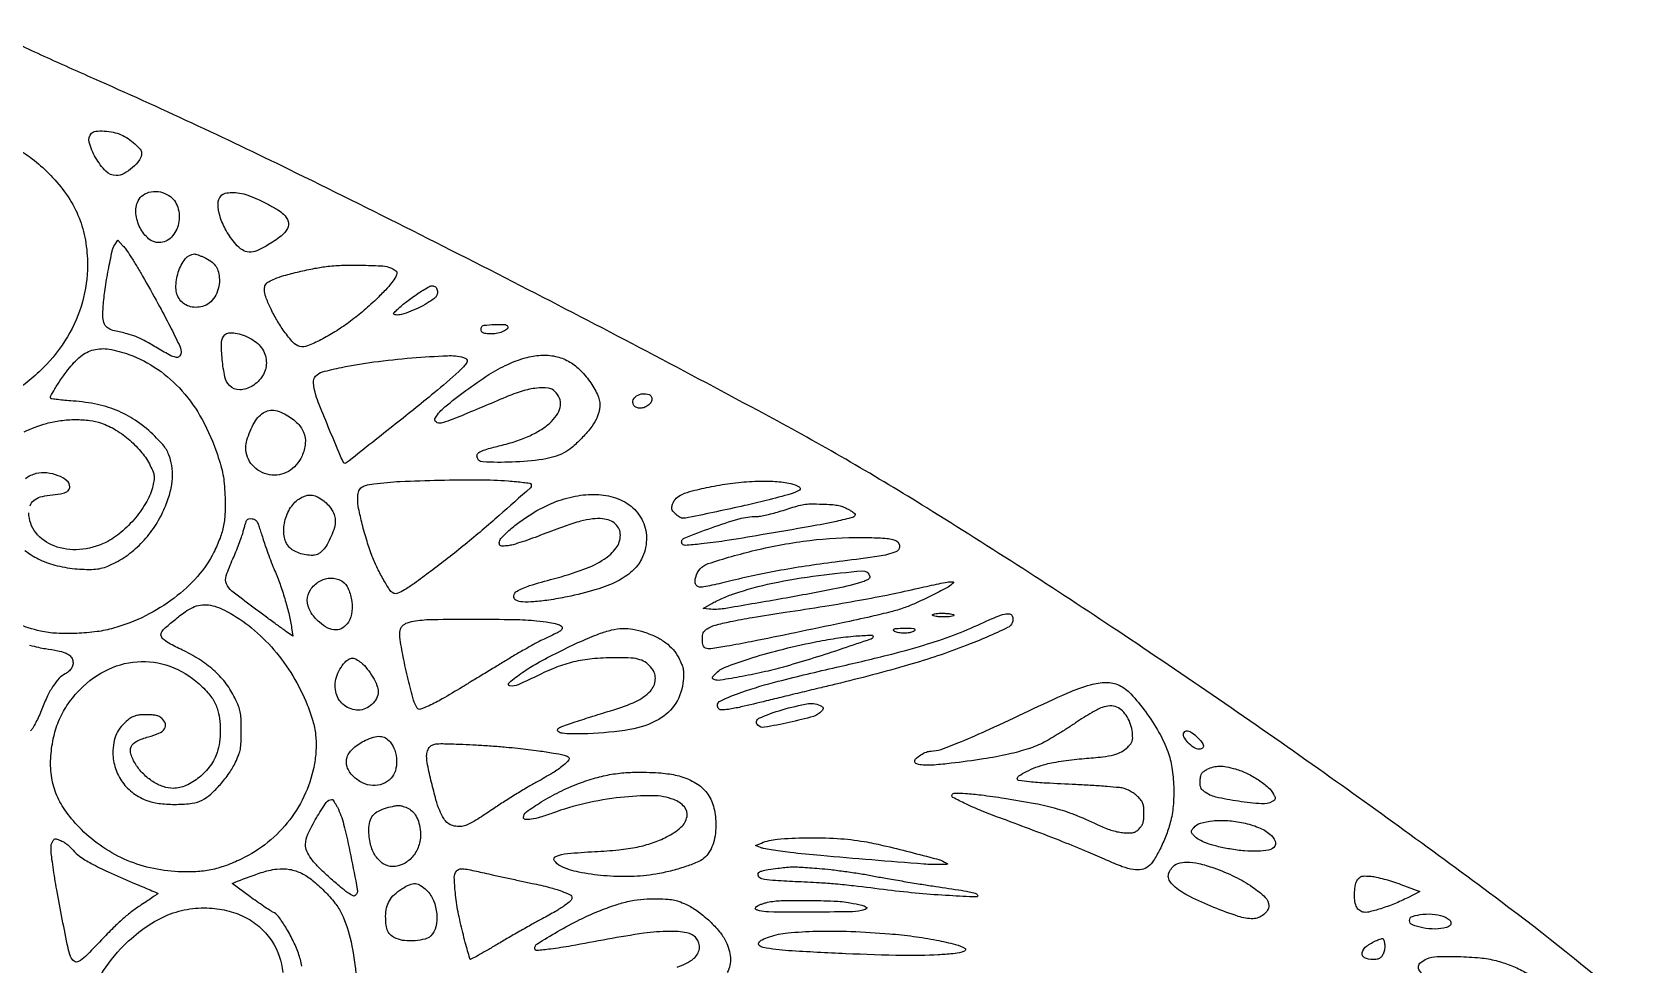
# Model space of a CAD drawing. Header units: inches. Extents: x 0 to 5940, y 0 to 4205.
# Drawn here: x 5512.9 to 5574.4, y 774.2 to 810.1 of the extents above; entities that cross this region are included whole.
import ezdxf

# ---------------------------------------------------------------- set-up
doc = ezdxf.new("R2010")
doc.units = ezdxf.units.IN
doc.header["$LTSCALE"] = 50
doc.header["$MEASUREMENT"] = 0

# ---------------------------------------------------------------- blocks, each defined once
blk = doc.blocks.new('JACZ-COO-GE-001-CAR-LOGO-R00')
at = {"color": 8}
for points in [[(6962.57, 3022.42, 0.01644), (6893.02, 3078.13, 0.00673), (6795.17, 3149.34, 0.006628), (6687.48, 3223.39, 0.008177), (6585.07, 3289.43, 0.015344), (6502.35, 3337.42, 0.004765), (6375.2, 3404.5, 0.004941), (6242.78, 3471.12, 0.0103), (6138.07, 3519.85, -0.003782), (6111.38, 3531.85, -0.003657), (6084.56, 3544.39, -0.002578)], [(6097.92, 3481.58, -0.037982), (6107.12, 3475.1, -0.031546), (6115.85, 3466.91, -0.04237), (6124.2, 3456.39, -0.051746), (6130.02, 3445.26, -0.051867), (6133.43, 3433.19, -0.042878), (6134.57, 3419.88, -0.068963), (6131.82, 3400.03, -0.065861), (6123.77, 3381.35, -0.062301), (6110.64, 3364.53, -0.051488), (6092.96, 3350.22, -0.110001)], [(6100.53, 3330.31, -0.04353), (6112.59, 3334.82, -0.035386), (6120.13, 3336.34, -0.030806), (6128.18, 3336.88, -0.031965), (6135.79, 3336.44, -0.05401), (6142.01, 3334.98, -0.053016), (6149.8, 3331.28, -0.041832), (6157.33, 3325.75, -0.042209), (6163.76, 3319.11, -0.057555), (6168.24, 3312.11, -0.014707), (6169.74, 3308.8, -0.066351), (6170.3, 3306.76, -0.070255), (6170.28, 3304.7, -0.017696), (6169.66, 3301.39, -0.074364), (6166.41, 3292.98, -0.044245), (6160.29, 3284.14, -0.043566), (6152.53, 3276.31, -0.061386), (6144.31, 3270.92, -0.094893), (6130.24, 3267.06, -0.11167), (6116.58, 3269.03, -0.133884), (6106.8, 3276.19, -0.168475), (6103.09, 3286.72, -0.087634)], [(6103.76, 3290.61, -0.12987), (6105.71, 3293.44, -0.106037), (6109.15, 3295.31, -0.045801), (6114.29, 3296.33, 0.01111), (6120, 3297.05, 0.061141), (6122.99, 3297.88, 0.136601), (6124.5, 3299.07, 0.160134), (6125.07, 3300.79, 0.225405), (6123.52, 3304.07, 0.078757), (6118.89, 3306.76, 0.068123), (6112.8, 3308.21, 0.080012), (6106.89, 3307.84, 0.12048), (6101.32, 3305.06, 0.070093)], [(6100.91, 3266.62, 0.048042), (6108.13, 3262.08, 0.053767), (6117.04, 3258.73, 0.036763), (6127.68, 3256.82, 0.037355), (6137.93, 3256.51, 0.086207), (6145.42, 3258.16, 0.050492), (6154.18, 3262.83, 0.044648), (6162.22, 3269.33, 0.043638), (6169.15, 3277.32, 0.043354), (6174.61, 3286.41, 0.031037), (6177.92, 3294.43, 0.04373), (6179.78, 3301.93, 0.049061), (6180.18, 3308.9, 0.06055), (6179.13, 3315.32, 0.029241), (6177.93, 3318.7, 0.047227), (6176.48, 3321.38, 0.037598), (6174.33, 3324.14, 0.012095), (6170.74, 3327.89, 0.043078), (6161.38, 3335.73, 0.05116), (6151.32, 3341.34, 0.04906), (6139.98, 3344.96, 0.03502), (6126.78, 3346.83, -0.004417), (6122.41, 3347.18, -0.006788), (6118.63, 3347.57, -0.002753), (6115.42, 3347.96, -0.16622), (6114.9, 3348.21, -0.330881), (6114.75, 3349.29, -0.010629), (6117.04, 3353.35, -0.016745), (6120.15, 3358.21, -0.010585), (6124.07, 3363.67, -0.058682), (6130.88, 3370.8, -0.112071), (6137.9, 3374.36, -0.103731), (6146.15, 3374.68, -0.045484), (6156.78, 3371.86, -0.063477), (6172.21, 3363.89, -0.061113), (6185.36, 3352.22, -0.056775), (6196.07, 3336.89, -0.043172), (6204.25, 3318.08, -0.010677), (6206.14, 3312.02, -0.023771), (6207.26, 3307.32, -0.024084), (6207.91, 3302.58, -0.011248), (6208.33, 3296.38, -0.019417), (6208.38, 3287.13, -0.039727), (6207.57, 3279.94, -0.042461), (6205.68, 3273.27, -0.025622), (6202.38, 3265.73, -0.064382), (6193.59, 3252.69, -0.05003), (6181.06, 3241.02, -0.04745), (6165.71, 3231.51, -0.044971), (6148.57, 3224.86, -0.037979), (6139.66, 3223.02, -0.021937), (6128.75, 3222.09, -0.021977), (6117.94, 3222.13, -0.042935), (6109.41, 3223.27, -0.05274), (6096.4, 3227.64, -0.063521)], [(6103.48, 3215.76, 0.008586), (6108.3, 3214.59, 0.018137), (6112.07, 3213.89, -0.010318), (6118.62, 3212.78, -0.042478), (6122.49, 3211.7, -0.075245), (6124.87, 3210.37, -0.121716), (6126.3, 3208.56, -0.104777), (6126.81, 3206.28, -0.109347), (6126.34, 3204.04, -0.098044), (6124.89, 3202.01, -0.069332), (6122.6, 3200.39, 0.08297), (6119.35, 3197.96, 0.044658), (6116.22, 3194.03, 0.03519), (6113.14, 3188.58, 0.01839), (6110.06, 3181.41, -0.013313), (6108.5, 3177.68, -0.014694), (6106.79, 3174.17, -0.014185), (6105.16, 3171.26, -0.069661), (6103.99, 3169.8, -0.012904)], [(6141.89, 3038.96, -0.058941), (6154.05, 3054.42, -0.039617), (6165.02, 3063.8, -0.053617), (6176.33, 3070.29, -0.057994), (6188.01, 3073.87, -0.059801), (6200.07, 3074.63, -0.049265), (6210.52, 3072.99, -0.059422), (6219.76, 3069.38, -0.062447), (6227.53, 3063.88, -0.064183), (6233.62, 3056.68, -0.121445), (6239.36, 3040.04, -0.139087)], [(6249.56, 3043.43, 0.045548), (6247.75, 3050.3, 0.026346), (6244.73, 3057.42, 0.02463), (6240.92, 3064.36, 0.023313), (6237.04, 3070.04, 0.120106), (6234.11, 3072.44, -0.031481), (6232.39, 3073.4, -0.005093), (6229.2, 3075.51, -0.005604), (6225.48, 3078.08, -0.004902), (6221.65, 3080.85), (6212.23, 3087.8), (6215.15, 3088.98, -0.01475), (6227.72, 3093.61, -0.050083), (6236.23, 3095.55, -0.074643), (6242.97, 3095.38, -0.072161), (6249.46, 3093.25, -0.054392), (6255.22, 3089.54, -0.027359), (6261.65, 3083.74, -0.027349), (6267.37, 3077.31, -0.057685), (6270.9, 3071.65, -0.058571), (6276.01, 3056.49, -0.031909), (6278.83, 3037.02, -0.031767)], [(6451.04, 3042.95, 0.091925), (6459.84, 3047.44, 0.19453), (6462.96, 3052.73, 0.218058), (6461.32, 3058.38, 0.171362), (6456.19, 3061.31, 0.048127), (6446.86, 3062.1, 0.032523), (6433.23, 3061.05, 0.011113), (6413.66, 3057.82, -0.002696), (6394.28, 3054.27, -0.012412), (6382.99, 3052.56, -0.012548), (6375.7, 3051.82, -0.436556), (6374.57, 3052.87, -0.259069), (6376.01, 3055.47, -0.008016), (6386.87, 3061.99, -0.015882), (6398.78, 3068.39, -0.021729), (6409.91, 3073.33, -0.015065), (6418.8, 3076.52, -0.028203), (6426.19, 3078.46, -0.031655), (6433.15, 3079.43, -0.02594), (6440.65, 3079.6, -0.010105), (6446.18, 3079.33, -0.035704), (6449.7, 3078.83, -0.042433), (6452.79, 3077.88, -0.018912), (6456.68, 3076.15, -0.045549), (6462.5, 3072.59, -0.030036), (6468.51, 3067.53, -0.030312), (6473.74, 3061.92, -0.055285), (6477.17, 3056.68, -0.099645), (6479.59, 3047.93, -0.140095), (6477.94, 3040.04, -0.125435)]]:
    blk.add_lwpolyline(points, format="xyb", dxfattribs=at)
for points in [[(6152.57, 3489.8, -0.041856), (6156.31, 3487.72, -0.033325), (6159.96, 3484.89, -0.030986), (6162.83, 3482.01, -0.182404), (6163.57, 3480.05, -0.151277), (6162.4, 3476.26, -0.060718), (6158.78, 3472.15, -0.059998), (6154.16, 3468.94, -0.1226), (6149.9, 3467.88, -0.203381), (6144.44, 3470.2, -0.061468), (6138.9, 3477.56, -0.063297), (6135.47, 3485.75, -0.270095), (6136.77, 3490.68, -0.176503), (6139.02, 3491.73, -0.035548), (6143.5, 3491.79, -0.037331), (6148.42, 3491.15, -0.055012)], [(6178.27, 3457.16, -0.174032), (6182.99, 3450.9, -0.127594), (6183.41, 3442.13, -0.137577), (6179.56, 3434.73, -0.207353), (6172.98, 3431.88, -0.180513), (6167.38, 3433.97, -0.097765), (6162.79, 3439.86, -0.091514), (6160.58, 3447.44, -0.133053), (6161.7, 3454.27, -0.139585), (6164.4, 3457.44, -0.104376), (6168.68, 3459.15, -0.094973), (6173.65, 3459.07, -0.093723)], [(6220.57, 3457.38, -0.022064), (6225.88, 3455.24, -0.015726), (6231.62, 3452.4, -0.0153), (6236.75, 3449.46, -0.051449), (6239.82, 3447.1, -0.125945), (6242.23, 3443.29, -0.200998), (6241.91, 3439.5, -0.110378), (6238.45, 3435.4, -0.027367), (6231.13, 3430.45, -0.035354), (6225.45, 3427.56, -0.109772), (6221.25, 3426.79, -0.137511), (6217.68, 3427.94, -0.069677), (6214.12, 3431.09, -0.046506), (6208.99, 3438.36, -0.056766), (6205.68, 3446, -0.068068), (6204.6, 3452.69, -0.192046), (6206.22, 3457.05, -0.147161), (6208.41, 3458.37, -0.057041), (6211.94, 3458.85, -0.049532), (6216.19, 3458.53, -0.041044)], [(6164.12, 3413.88, -0.004295), (6172.39, 3399.13, -0.007756), (6178.87, 3386.88, -0.006014), (6183.7, 3377.1, -0.086088), (6184.76, 3373.38, -0.183696), (6184.14, 3371.05, -0.287719), (6182.28, 3370.29, -0.080593), (6178.42, 3371.63, -0.011888), (6171.21, 3375.74, 0.010667), (6165.01, 3379.3, 0.030215), (6160.49, 3381.42, 0.030939), (6155.81, 3382.96, 0.011638), (6149.09, 3384.54, -0.083486), (6145.68, 3385.88, -0.151655), (6143.71, 3388.1, -0.100755), (6142.87, 3391.73, -0.025029), (6143.02, 3397.88, -0.017616), (6144.01, 3406.83, -0.010591), (6145.77, 3417.38, -0.007148), (6147.79, 3427.25, -0.089502), (6149.25, 3430.75), (6150.78, 3433.13), (6153.59, 3430.25, -0.044417), (6155.11, 3428.4, -0.006209), (6157.84, 3424.26, -0.007057), (6160.96, 3419.26, -0.00594)], [(6197.07, 3424, -0.041229), (6200.72, 3421.94, -0.082201), (6203.12, 3419.67, -0.087701), (6204.56, 3416.85, -0.05245), (6205.28, 3413.14, -0.069565), (6205.03, 3408.26, -0.074422), (6203.45, 3403.75, -0.080008), (6200.75, 3400.18, -0.102059), (6197.25, 3397.98, -0.070526), (6193.53, 3397.16, -0.07952), (6189.89, 3397.47, -0.083616), (6186.66, 3398.86, -0.089708), (6184.17, 3401.21, -0.15771), (6182.02, 3407.59, -0.08097), (6183.29, 3416.02, -0.086097), (6187.03, 3423.16, -0.221119), (6192.07, 3425.79, -0.087379), (6192.67, 3425.71, -0.010259), (6193.95, 3425.28, -0.01204), (6195.46, 3424.7, -0.009587)], [(6297.1, 3418.43, -0.025238), (6298.43, 3417.79, -0.034329), (6299.55, 3417.08, -0.036644), (6300.35, 3416.4, -0.20019), (6300.57, 3415.88, -0.127431), (6299.96, 3413.54, -0.036989), (6297.9, 3410.39, -0.027328), (6294.49, 3406.43, -0.010831), (6289.41, 3401.35, -0.015022), (6282.09, 3394.75, -0.01784), (6274.79, 3389, -0.018641), (6267.39, 3384, -0.019949), (6259.81, 3379.68, -0.026901), (6252.65, 3376.45, -0.150155), (6248.5, 3376.15, -0.153774), (6244.95, 3378.24, -0.028628), (6240.16, 3384.2, -0.022049), (6236.11, 3390.43, -0.022871), (6232.69, 3396.92, -0.023241), (6230.26, 3402.78, -0.086956), (6229.57, 3406.68, -0.05201), (6229.77, 3408.63, -0.139697), (6230.42, 3409.85, -0.08581), (6231.81, 3410.89, -0.012299), (6235.04, 3412.41, -0.036037), (6240.01, 3414.19, -0.009974), (6248.04, 3416.26, -0.010521), (6256.56, 3418.09, -0.019319), (6263.57, 3419.16, -0.022768), (6271.96, 3419.73, -0.010955), (6282.73, 3419.73, -0.007695), (6293.09, 3419.34, -0.086008)], [(6322.37, 3405.76, -0.083929), (6322.3, 3404.27, -0.109083), (6321.72, 3403.04, -0.067211), (6320.44, 3401.77, -0.015815), (6317.98, 3400.03, -0.030482), (6313.39, 3397.37, -0.02282), (6308.04, 3395, -0.020823), (6303.05, 3393.29, -0.108333), (6300.17, 3393.08, -0.047489), (6299.07, 3393.35, -0.400004), (6298.86, 3393.76, -0.125826), (6299.26, 3394.43, -0.006437), (6301.09, 3396.22, -0.027372), (6305.89, 3400.31, -0.017341), (6311.9, 3404.56, -0.011281), (6317.73, 3408.21, -0.171282), (6320.04, 3408.67, -0.087425), (6320.94, 3408.37, -0.101119), (6321.64, 3407.8, -0.088433), (6322.11, 3406.92, -0.052141)], [(6222.38, 3380.2, -0.0527), (6225.91, 3377.65, -0.068471), (6228.48, 3374.6, -0.072368), (6230.03, 3371.12, -0.06873), (6230.57, 3367.28, -0.142874), (6228.56, 3360.36, -0.113699), (6222.99, 3354.88, -0.131519), (6216.23, 3352.87, -0.214443), (6210.81, 3355.13, -0.135845), (6208.31, 3359.88, -0.029695), (6206.87, 3369.1, -0.027417), (6206.5, 3378.33, -0.195145), (6208.21, 3382.37, -0.170677), (6210.43, 3383.44, -0.065339), (6213.9, 3383.36, -0.053631), (6218.06, 3382.26, -0.039088)], [(6360.03, 3386.95, -0.350705), (6359.87, 3385.62, -0.083754), (6357.91, 3384.26, -0.0594), (6354.82, 3383.23, -0.050945), (6351.41, 3382.88, -0.028872), (6348.28, 3383.06, -0.115781), (6346.49, 3383.7, -0.215228), (6345.77, 3384.83, -0.128882), (6345.95, 3386.43, -0.281301), (6347.37, 3387.52, -0.017644), (6352.86, 3387.91, -0.018218), (6358.36, 3387.92, -0.250372)], [(6336.32, 3370.25, -0.12582), (6337.97, 3369.32, -0.290087), (6338.3, 3367.99, -0.108937), (6337.12, 3366.01, -0.016525), (6333.82, 3362.73, -0.015842), (6320.63, 3351.21, -0.003958), (6298.35, 3333.26, -0.000524), (6273.47, 3313.57, -0.448238), (6272.12, 3313.8, -0.038987), (6270.36, 3317.21, -0.001307), (6264.52, 3331.22, -0.001837), (6258.92, 3344.89, -0.02412), (6257.11, 3350.05, -0.044026), (6255.77, 3356.63, -0.218343), (6256.92, 3360.13, -0.140108), (6260.75, 3362.45, -0.015337), (6270.84, 3364.88, -0.01897), (6288.2, 3367.81, -0.011937), (6308.65, 3369.98, -0.009322), (6327.7, 3371.19, -0.076747)], [(6392.69, 3368.21, -0.069142), (6398.59, 3363.85, -0.04411), (6404.15, 3357.36, -0.044799), (6408.25, 3350.37, -0.109852), (6409.56, 3344.59, -0.041117), (6409.42, 3342.86, -0.022495), (6408.98, 3340.77, -0.022279), (6408.35, 3338.68, -0.032882), (6407.59, 3336.92, -0.051719), (6404.56, 3332.25, -0.022382), (6399.66, 3326.7, -0.021925), (6394.39, 3321.7, -0.066623), (6390.27, 3318.99, -0.075728), (6379, 3315.53, -0.028148), (6362.44, 3314.02, -0.020827), (6346.66, 3314.14, -0.399896), (6343.57, 3317.39, -0.21628), (6344.21, 3318.8, -0.079116), (6346.11, 3320, -0.034634), (6349.8, 3321.28, -0.005634), (6357.14, 3323.18, 0.021584), (6365.56, 3325.64, 0.029957), (6372.83, 3328.62, 0.03388), (6378.87, 3332.04, 0.050501), (6383.57, 3335.88, 0.058681), (6386.99, 3340.21, 0.109692), (6388.44, 3344.41, 0.128234), (6387.87, 3348.37, 0.097601), (6385.42, 3352.03, 0.170578), (6381.73, 3353.8, 0.056717), (6375.66, 3353.77, 0.044822), (6367.93, 3352.16, 0.026468), (6359.07, 3348.93, -0.002035), (6333.82, 3338.32, -0.02747), (6324.38, 3334.98, -0.254239), (6321.63, 3335.58, -0.371683), (6321.29, 3337.9, -0.078673), (6326.36, 3343.66, -0.014163), (6337.65, 3352.5, -0.016201), (6349.99, 3361, -0.035208), (6360.07, 3366.51, -0.036907), (6369.46, 3370.01, -0.057682), (6377.95, 3371.44, -0.066005), (6385.65, 3370.83, -0.071836)], [(6435.99, 3350.27, -0.172141), (6437.17, 3349.26, -0.15929), (6437.49, 3347.7, -0.12413), (6436.84, 3345.94, -0.089349), (6435.35, 3344.44, -0.069864), (6433.06, 3343.27, -0.096824), (6430.8, 3342.95, -0.116785), (6428.88, 3343.52, -0.140994), (6427.58, 3344.86, -0.219628), (6427.43, 3347.39, -0.157549), (6429.26, 3349.62, -0.120471), (6432.52, 3350.75, -0.115305)], [(6240.36, 3339.91, -0.062814), (6246.81, 3335.38, -0.110616), (6250.53, 3330.07, -0.120918), (6251.46, 3324.03, -0.084439), (6249.69, 3317.34, -0.072384), (6246.59, 3312.52, -0.083372), (6242.38, 3309.04, -0.087505), (6237.44, 3307.25, -0.090333), (6232.24, 3307.28, -0.078514), (6227.13, 3309.11, -0.088523), (6223.08, 3312.37, -0.091038), (6220.47, 3316.75, -0.088793), (6219.57, 3321.81, -0.06873), (6220.11, 3325.75, -0.031171), (6221.84, 3330.67, -0.031193), (6224.18, 3335.38, -0.062644), (6226.69, 3338.69, -0.076431), (6229.62, 3340.89, -0.10093), (6232.82, 3341.85, -0.091494), (6236.37, 3341.51, -0.052926)], [(6360.36, 3303.95, -0.004999), (6364.73, 3303.59, -0.007599), (6368.52, 3303.18, -0.003424), (6371.72, 3302.77, -0.163808), (6372.3, 3302.48, -0.42985), (6372.24, 3300.22, -0.002714), (6355.45, 3285.29, -0.009327), (6337.2, 3269.83, -0.009789), (6318.67, 3255.31, -0.005082), (6309.99, 3248.92, -0.02211), (6304.65, 3245.42, -0.035088), (6301.05, 3243.61, -0.192929), (6298.92, 3243.57, -0.156787), (6296.97, 3245.15, -0.014164), (6293.62, 3250.55, -0.018725), (6290.23, 3256.94, -0.020453), (6287.43, 3263.38, -0.017071), (6284.57, 3271.6, -0.013179), (6282, 3280.74, -0.012577), (6280.09, 3289.15, -0.049456), (6279.57, 3294.44, -0.057575), (6279.98, 3297.97, -0.151227), (6281.26, 3300.16, -0.122028), (6283.75, 3301.51, -0.031538), (6288.27, 3302.39, -0.020172), (6302.44, 3303.64, -0.006546), (6323.47, 3304.37, -0.006686), (6344.79, 3304.55, -0.016706)], [(6261.32, 3293.25, -0.048348), (6263.86, 3290.9, -0.050782), (6265.85, 3288.14, -0.054281), (6267.14, 3285.23, -0.076957), (6267.57, 3282.44, -0.073026), (6267.06, 3278.95, -0.027183), (6265.37, 3274.27, -0.027399), (6263.16, 3269.75, -0.063616), (6260.92, 3266.72, -0.035027), (6259.43, 3265.37, -0.063131), (6258.01, 3264.52, -0.066292), (6256.48, 3264.07, -0.042813), (6254.63, 3263.95, -0.044762), (6250.91, 3264.37, -0.04692), (6247.37, 3265.44, -0.050826), (6244.4, 3267.02, -0.084834), (6242.35, 3268.97, -0.139772), (6239.95, 3275.28, -0.089155), (6240.68, 3283.14, -0.086825), (6244.14, 3290.44, -0.121423), (6249.59, 3295.15, -0.063121), (6252.54, 3296.21, -0.095243), (6255.27, 3296.29, -0.083572), (6258.08, 3295.34, -0.039062)], [(6416.72, 3295.26, -0.101112), (6426.31, 3290.32, -0.116823), (6432.62, 3282.22, -0.118278), (6434.58, 3272.24, -0.105478), (6431.93, 3261.98, -0.097917), (6426.91, 3255.47, -0.062149), (6418.94, 3250.09, -0.046218), (6407.58, 3245.59, -0.021102), (6392.07, 3241.74, -0.01128), (6382.08, 3239.94, -0.022318), (6374.07, 3239.05, -0.026326), (6367.98, 3238.97, -0.113585), (6364.5, 3239.91, -0.322974), (6363.35, 3242.27, -0.224057), (6365.12, 3244.78, -0.054376), (6371.86, 3247.72, -0.010681), (6384.57, 3251.37, 0.021859), (6400.94, 3256.49, 0.057567), (6411.93, 3261.95, 0.089753), (6418.33, 3267.98, 0.160454), (6420.57, 3274.77, 0.101552), (6419.89, 3278.08, 0.105959), (6417.97, 3280.8, 0.095222), (6414.91, 3282.69, 0.067146), (6410.96, 3283.62, 0.056287), (6405.61, 3283.53, 0.031786), (6399.23, 3282.28, 0.02209), (6390.91, 3279.71, 0.007682), (6379.17, 3275.29, -0.007254), (6373.43, 3273.12, -0.008072), (6367.82, 3271.2, -0.007548), (6362.99, 3269.71, -0.041325), (6360.32, 3269.17, -0.009756), (6357.51, 3268.89, -0.096097), (6356.33, 3269.02, -0.232764), (6355.77, 3269.56, -0.088326), (6355.57, 3270.65, -0.184079), (6356.45, 3272.95, -0.024451), (6360.15, 3276.72, -0.025015), (6365.29, 3281.01, -0.016694), (6371.57, 3285.41, -0.041287), (6383.13, 3291.66, -0.049577), (6394.89, 3295.47, -0.053811), (6406.26, 3296.7, -0.068446)], [(6511.99, 3302.53, -0.065324), (6516.54, 3300.81, -0.561811), (6516.64, 3299.06, -0.083359), (6512.17, 3296.97, -0.00585), (6498.76, 3293.43, -0.006389), (6487.17, 3290.67, -0.003049), (6472.22, 3287.4, -0.001255), (6457.16, 3284.24, -0.049346), (6453.77, 3283.89, -0.117638), (6453.12, 3284.04, -0.02863), (6452.15, 3284.59, -0.027778), (6451.08, 3285.38, -0.024539), (6450.05, 3286.31, -0.028183), (6448.75, 3287.76, -0.108911), (6448.22, 3288.85, -0.112751), (6448.2, 3290.03, -0.031282), (6448.71, 3291.84, -0.120881), (6450.53, 3294.65, -0.085648), (6453.68, 3296.73, -0.043303), (6459.16, 3298.58, -0.008225), (6469.44, 3300.91, -0.021873), (6480.91, 3302.79, -0.020201), (6492.81, 3303.73, -0.021087), (6503.72, 3303.68, -0.046095)], [(6542.32, 3289.04, -0.015611), (6543.95, 3288.13, -0.022564), (6545.32, 3287.22, -0.01946), (6546.36, 3286.4, -0.218798), (6546.57, 3285.94, -0.341407), (6545.34, 3284.35, -0.009909), (6536.53, 3282.24, -0.010114), (6522.48, 3279.47, -0.001804), (6496.12, 3274.91, -0.003325), (6476.54, 3271.73, -0.011989), (6464.01, 3270.09, -0.009783), (6455.35, 3269.34, -0.315263), (6453.63, 3270.38, -0.423142), (6454.75, 3273.15, -0.009654), (6469.43, 3278.79, -0.017601), (6484.23, 3283.56, -0.069337), (6493.69, 3284.88, 0.044053), (6495.76, 3285.06, 0.010741), (6499.13, 3285.74, 0.010927), (6502.98, 3286.68, 0.010693), (6506.81, 3287.8, -0.003455), (6515.31, 3290.42, -0.031735), (6519.08, 3291.29, -0.040677), (6522.59, 3291.59, -0.0076), (6529.07, 3291.5, -0.010875), (6533.73, 3291.27, -0.027962), (6537.08, 3290.84, -0.03656), (6539.77, 3290.13, -0.037262)], [(6225.64, 3281.88, -0.033825), (6226.07, 3280.9, -0.003304), (6226.92, 3278.47, -0.004172), (6227.9, 3275.55, -0.003291), (6228.9, 3272.38, 0.009199), (6230.14, 3268.64, 0.004571), (6231.84, 3263.94, 0.004536), (6233.68, 3259.1, 0.006642), (6235.41, 3254.88, -0.015902), (6238.2, 3247.64, -0.013322), (6240.72, 3239.8, -0.013549), (6242.76, 3232.02, -0.01909), (6244.12, 3224.98), (6244.8, 3220.58), (6241.43, 3222.92, -0.005338), (6239.37, 3224.39, -0.000604), (6234.72, 3227.77, -0.000732), (6229.21, 3231.81, -0.000595), (6223.32, 3236.16, -0.008617), (6212.08, 3244.76, -0.127596), (6209.12, 3248.69, -0.183846), (6209, 3253.02, -0.022023), (6212.6, 3262.07, 0.008285), (6214.25, 3265.89, 0.007023), (6215.86, 3269.99, 0.007094), (6217.23, 3273.76, 0.01967), (6218.05, 3276.46, -0.005907), (6218.64, 3278.62, -0.007382), (6219.24, 3280.61, -0.006095), (6219.79, 3282.26, -0.055366), (6220.11, 3282.95, -0.21372), (6221.15, 3283.65, -0.09174), (6222.86, 3283.64, -0.084585), (6224.59, 3282.99, -0.141784)], [(6568.87, 3271.61, -0.273601), (6570.39, 3268.5, -0.292334), (6568.37, 3265.81, -0.051824), (6559.4, 3263.51, -0.006847), (6539.95, 3260.88, 0.006112), (6523.74, 3258.72, 0.007351), (6508.55, 3256.27, 0.007765), (6494.23, 3253.52, 0.008851), (6480.62, 3250.43, -0.003462), (6474.92, 3249.07, -0.004655), (6469.73, 3247.92, -0.003235), (6465.38, 3247.03, -0.048912), (6463.84, 3246.88, -0.110826), (6462.15, 3247.26, -0.1629), (6461.06, 3248.3, -0.12696), (6460.66, 3250.02, -0.056093), (6460.97, 3252.34, -0.256784), (6467.64, 3259.52, -0.021444), (6492.93, 3266.7, -0.027523), (6522.31, 3272.01, -0.033859), (6550.12, 3273.57, -0.003687), (6558.89, 3273.4, -0.019439), (6563.69, 3273.08, -0.036122), (6566.74, 3272.54, -0.08318)], [(6554.37, 3252.69, -0.183759), (6554.21, 3251.79, -0.112652), (6553.47, 3251.01, -0.057935), (6551.97, 3250.25, -0.014807), (6549.38, 3249.39, -0.025484), (6534.64, 3245.74, -0.004268), (6505.99, 3240.44, -0.002479), (6476.23, 3235.35, -0.065518), (6468.17, 3235.08), (6465.07, 3235.38), (6469.68, 3238.14, -0.021619), (6471.95, 3239.37, -0.009526), (6475.05, 3240.81, -0.009408), (6478.4, 3242.21, -0.012476), (6481.51, 3243.36, -0.030744), (6502.22, 3249.01, -0.019396), (6526.95, 3253.16, -0.010319), (6550.43, 3255.67, -0.384387)], [(6270.1, 3250.68, -0.161894), (6273.85, 3247.2, -0.076232), (6276.14, 3240.92, -0.07282), (6276.5, 3233.88, -0.113913), (6274.6, 3228.16, -0.11131), (6271.62, 3225.08, -0.144115), (6267.89, 3223.96, -0.119328), (6263.59, 3224.96, -0.063282), (6259.04, 3228.04, -0.077763), (6254.18, 3233.86, -0.134617), (6252.5, 3239.89, -0.151213), (6254.19, 3245.44, -0.107285), (6258.94, 3249.96, -0.055305), (6261.67, 3251.24, -0.065618), (6264.45, 3251.79, -0.066048), (6267.28, 3251.6, -0.057111)], [(6598.53, 3248.46, -0.07324), (6595.78, 3246.47, -0.005271), (6587.36, 3242.22, -0.00798), (6578.77, 3238.16, -0.023292), (6572.69, 3235.74, -0.020374), (6565.76, 3233.66, -0.006486), (6555.29, 3231.13, -0.004183), (6539.7, 3227.7, -0.001064), (6514.36, 3222.41, -0.001429), (6490.82, 3217.62, -0.007196), (6477.62, 3215.17, -0.007996), (6469.1, 3213.86, -0.126567), (6466.2, 3214.19, -0.130298), (6465.47, 3214.72, -0.087017), (6464.96, 3215.62, -0.059965), (6464.66, 3216.97, -0.024842), (6464.57, 3218.82, -0.028411), (6464.69, 3220.93, -0.077361), (6465.08, 3222.36, -0.091313), (6465.85, 3223.47, -0.051062), (6467.12, 3224.51, -0.077814), (6471.35, 3226.42, -0.015076), (6479.5, 3228.41, -0.011615), (6491.38, 3230.64, -0.003779), (6509.02, 3233.4, 0.003229), (6530.25, 3236.69, 0.00466), (6548.98, 3239.9, 0.005238), (6565.64, 3243.1, 0.007153), (6580.57, 3246.35, -0.002999), (6586.3, 3247.65, -0.003982), (6591.53, 3248.76, -0.002849), (6595.93, 3249.62, -0.039525), (6597.53, 3249.8, -0.01188), (6598.94, 3249.81, -0.232858), (6599.32, 3249.62, -0.35243), (6599.31, 3249.27, -0.021061)], [(6209.42, 3233.87, -0.049992), (6222.64, 3225.01, -0.042681), (6234.61, 3213.25, -0.041429), (6244.75, 3199.25, -0.040783), (6252.51, 3183.69, -0.024377), (6255.45, 3175.16, -0.04048), (6256.98, 3167.7, -0.042407), (6257.25, 3160.35, -0.030142), (6256.36, 3152.15, -0.062019), (6251.62, 3136.38, -0.059513), (6243.1, 3122.02, -0.058902), (6231.35, 3109.94, -0.058405), (6217.07, 3100.89, -0.024682), (6208.53, 3097.3, -0.037784), (6200.8, 3095.12, -0.03738), (6192.77, 3094.13, -0.023504), (6183.3, 3094.11, -0.045944), (6168.28, 3096.18, -0.048488), (6154.17, 3100.94, -0.048776), (6141.32, 3108.31, -0.047575), (6130.01, 3118.07, -0.037655), (6122.45, 3127.28, -0.059096), (6117.59, 3136.29, -0.062974), (6115.17, 3145.75, -0.050183), (6114.91, 3156.29, -0.036997), (6116.48, 3166.73, -0.047494), (6119.53, 3175.96, -0.048666), (6124.18, 3184.27, -0.041969), (6130.57, 3191.98, -0.089702), (6145.98, 3202.9, -0.104299), (6163.44, 3206.97, -0.105878), (6180.86, 3203.63, -0.094985), (6196.16, 3193.39, -0.015543), (6199.19, 3190.21, -0.031496), (6201.33, 3187.49, -0.03697), (6202.88, 3184.84, -0.032926), (6204.09, 3181.88, -0.046661), (6205.4, 3176.34, -0.033673), (6205.84, 3170, -0.033709), (6205.43, 3163.67, -0.047221), (6204.16, 3158.16, -0.079222), (6200.47, 3151.04, -0.062367), (6194.47, 3144.75, -0.064753), (6187.4, 3140.36, -0.106927), (6180.55, 3138.88, -0.085052), (6175.23, 3139.79, -0.057279), (6169.68, 3142.5, -0.05401), (6164.55, 3146.62, -0.05544), (6160.46, 3151.71, -0.060442), (6157.84, 3157.21, -0.190111), (6158.05, 3161.22, -0.174394), (6160.99, 3164.24, -0.049653), (6167.23, 3166.54, 0.038295), (6172.91, 3168.49, 0.134356), (6175.91, 3170.88, 0.240743), (6176.34, 3173.58, 0.130679), (6174.46, 3176.47, 0.070417), (6173.12, 3177.39, 0.057433), (6171.47, 3177.97, 0.041093), (6169.27, 3178.28, 0.015151), (6166.14, 3178.38, 0.016563), (6162.66, 3178.26, 0.052552), (6160.38, 3177.87, 0.062605), (6158.44, 3177.05, 0.031323), (6156.23, 3175.57, 0.057195), (6152.63, 3172.11, 0.066079), (6150.11, 3168.07, 0.063055), (6148.65, 3163.36, 0.04583), (6148.19, 3157.88, 0.076861), (6149.55, 3149.56, 0.078707), (6153.35, 3142.12, 0.07803), (6159.3, 3136.17, 0.073695), (6166.9, 3132.18, 0.058124), (6173.66, 3130.67, 0.029445), (6182.39, 3130.28, 0.028816), (6190.78, 3130.89, 0.089259), (6196.17, 3132.6, 0.062528), (6200.75, 3135.81, 0.028635), (6205.87, 3141.01, 0.028285), (6210.6, 3147.04, 0.041142), (6213.98, 3152.88, 0.018467), (6215.73, 3156.93, 0.047553), (6216.59, 3160, 0.037057), (6216.97, 3163.59, 0.007804), (6217.07, 3169.9, 0.007734), (6216.97, 3176.37, 0.040421), (6216.57, 3179.9, 0.049905), (6215.64, 3182.99, 0.015674), (6213.66, 3187.4, 0.047308), (6209.05, 3194.93, 0.044881), (6203.03, 3201.61, 0.041831), (6195.51, 3207.49, 0.031779), (6186.4, 3212.67, -0.007032), (6179.13, 3216.34, -0.045748), (6175.69, 3218.56, -0.115819), (6174.24, 3220.37, -0.205747), (6174.16, 3222.26, -0.119653), (6175.77, 3224.59, -0.010831), (6181.2, 3229.22, -0.014708), (6186.91, 3233.61, -0.046546), (6191.07, 3236.06, -0.071692), (6195.12, 3237.3, -0.068223), (6199.42, 3237.37, -0.058489), (6204.13, 3236.24, -0.034576)], [(6375.63, 3228.82, -0.009844), (6382.51, 3227.98, -0.038897), (6386.67, 3227.05, -0.080158), (6388.89, 3225.97, -0.330129), (6389.32, 3224.63, -0.117859), (6388.78, 3223.77, -0.064459), (6387.79, 3223.01, -0.019592), (6385.75, 3221.94, -0.001212), (6379.57, 3219.02, 0.014324), (6376.19, 3217.31, 0.004034), (6371.01, 3214.45, 0.004064), (6365.22, 3211.13, 0.004276), (6359.57, 3207.77, 0.000026), (6353.63, 3204.16, 0.000018), (6346.95, 3200.1, 0.000019), (6340.55, 3196.21, 0.000039), (6335.57, 3193.18, -0.006042), (6324.95, 3186.9, -0.021452), (6317.94, 3183.26, -0.027491), (6313.2, 3181.35, -0.343754), (6311.49, 3181.95, -0.076387), (6309.56, 3186.25, -0.007356), (6306.69, 3197.37, -0.010167), (6304.01, 3209.46, -0.015357), (6302.22, 3220.1, -0.078979), (6302.29, 3223.6, -0.147491), (6303.57, 3226.11, -0.121306), (6306.24, 3227.8, -0.044862), (6310.6, 3228.84, -0.032525), (6320, 3229.58, -0.00351), (6341.82, 3229.73, -0.004172), (6363.57, 3229.54, -0.021353)], [(6630.91, 3231.44, -0.391107), (6628.4, 3225.16, -0.019197), (6606.06, 3215.52, -0.021925), (6575.27, 3205.13, -0.011588), (6536.27, 3194.83, 0.000302), (6528.24, 3192.9, 0.000156), (6518.19, 3190.47, 0.000155), (6507.85, 3187.97, 0.000235), (6498.86, 3185.79, -0.002801), (6485.24, 3182.56, -0.01962), (6478.53, 3181.29, -0.038767), (6474.67, 3181.01, -0.258292), (6473.04, 3181.92, -0.443496), (6474.14, 3185.73, -0.030447), (6485.76, 3190.55, -0.021442), (6505.21, 3196.36, -0.005759), (6536.57, 3203.89, 0.004931), (6563.83, 3210.38, 0.012519), (6583.45, 3215.79, 0.016379), (6599.28, 3221.15, 0.018166), (6614.17, 3227.37, -0.007637), (6622.24, 3230.94, -0.040784), (6626.8, 3232.46, -0.096912), (6629.49, 3232.58, -0.27042)], [(6599.57, 3231.88, -0.331172), (6599.28, 3231.49, -0.027462), (6597.97, 3231.17, -0.028158), (6596.21, 3230.95, -0.017292), (6594.13, 3230.88, -0.017115), (6592, 3230.95, -0.023783), (6590.1, 3231.17, -0.021638), (6588.6, 3231.49, -0.194165), (6588.07, 3231.88, -0.455789), (6588.2, 3232.3, -0.058059), (6589.23, 3232.61, -0.033287), (6590.99, 3232.82, -0.012167), (6593.51, 3232.88, -0.015216), (6595.85, 3232.81, -0.025683), (6597.81, 3232.59, -0.023815), (6599.27, 3232.27, -0.340288)], [(6433.43, 3222.77, -0.031195), (6439.83, 3220.15, -0.048748), (6444.91, 3217.05, -0.054731), (6448.86, 3213.34, -0.056061), (6451.88, 3208.88, -0.018508), (6453.44, 3205.62, -0.052179), (6454.2, 3203.21, -0.0506), (6454.45, 3200.65, -0.016602), (6454.32, 3196.87, -0.123386), (6450.35, 3184.66, -0.126027), (6441.13, 3175.88, -0.086242), (6425.7, 3170.46, -0.033402), (6403.07, 3168.21, -0.007573), (6394.29, 3168.06, -0.038624), (6389.42, 3168.43, -0.116241), (6387.23, 3169.31, -0.396233), (6386.95, 3170.69, -0.170236), (6388.12, 3171.63, -0.002701), (6396.32, 3174.51, -0.006944), (6405.82, 3177.64, -0.00495), (6416.54, 3180.89, 0.037786), (6428.91, 3185.54, 0.096086), (6436.64, 3191.14, 0.16933), (6439.31, 3197.19, 0.189146), (6437.48, 3203.26, 0.065272), (6434.49, 3206.19, 0.084663), (6431.08, 3207.94, 0.059757), (6426.42, 3208.82, 0.017818), (6419.17, 3209.04, 0.018974), (6406.73, 3208.52, 0.033803), (6396.59, 3207.01, 0.035996), (6387.2, 3204.23, 0.025202), (6377.07, 3199.84, -0.010526), (6365.74, 3194.51, -0.143643), (6361.27, 3193.92, -0.645857), (6360.8, 3195.61, -0.021603), (6368.14, 3201.21, -0.026379), (6375.78, 3205.96, -0.009148), (6387.28, 3212.02, -0.009359), (6399.32, 3217.8, -0.018816), (6409.07, 3221.83, -0.028854), (6415.85, 3223.9, -0.049976), (6421.69, 3224.71, -0.053192), (6427.31, 3224.33, -0.037982)], [(6556.09, 3219.91, -0.174755), (6554.81, 3218.89, -0.000981), (6539.88, 3213.89, -0.004539), (6524.39, 3208.89, -0.005074), (6509.38, 3204.36, -0.014713), (6498.43, 3201.53, -0.010464), (6486.01, 3198.97, -0.005585), (6474.26, 3196.94, -0.13231), (6470.95, 3197.29, -0.063335), (6470.11, 3197.73, -0.292471), (6469.92, 3198.22, -0.13079), (6470.25, 3198.9, -0.011807), (6471.53, 3200.33, -0.111605), (6476.87, 3203.94, -0.01527), (6489.63, 3208.48, -0.016241), (6505.83, 3213.11, -0.01098), (6524.57, 3217.38, -0.01304), (6536.23, 3219.45, -0.017459), (6546.89, 3220.68, -0.013437), (6555.38, 3221.14, -0.596278)], [(6578.57, 3223.99, -0.308443), (6577.94, 3223.06, -0.049211), (6575.72, 3222.43, -0.045292), (6572.86, 3222.18, -0.045474), (6570.02, 3222.45, -0.026612), (6568.74, 3222.76, -0.049393), (6567.76, 3223.17, -0.076082), (6567.18, 3223.6, -0.345698), (6567.14, 3223.99, -0.245645), (6568.39, 3224.73, -0.013458), (6573.12, 3224.86, -0.012212), (6577.85, 3224.74, -0.399947)], [(6281.39, 3206.38, -0.049668), (6284.72, 3202.95, -0.036161), (6287.73, 3198.56, -0.036822), (6289.9, 3194.13, -0.095535), (6290.57, 3190.64, -0.123107), (6289.71, 3187.19, -0.084105), (6287.22, 3183.97, -0.081776), (6283.73, 3181.67, -0.105091), (6279.99, 3180.88, -0.161543), (6272.45, 3183.38, -0.166108), (6268.01, 3189.86, -0.143007), (6268.12, 3198.52, -0.114589), (6272.81, 3206.63, -0.069283), (6274.81, 3208.25, -0.14366), (6276.74, 3208.75, -0.123477), (6278.84, 3208.16, -0.044694)], [(6688.21, 3194.25, -0.096539), (6694.55, 3189.57, -0.027319), (6702.38, 3180.05, -0.028156), (6709.6, 3168.95, -0.044375), (6714.36, 3158.64, -0.047108), (6716.55, 3150.03, -0.030289), (6717.53, 3139.75, -0.03021), (6717.26, 3129.39, -0.045302), (6715.66, 3120.48, -0.025374), (6713.28, 3113.25, -0.023633), (6710.12, 3106.11, -0.023691), (6706.76, 3100.12, -0.086229), (6703.86, 3096.88, -0.123729), (6700.34, 3095.3, -0.082595), (6695.9, 3095.25, -0.052201), (6689.96, 3096.82, -0.016873), (6681.54, 3100.34, 0.009432), (6671.63, 3104.66, 0.003793), (6657.94, 3110.21, 0.003547), (6642.19, 3116.31, 0.003109), (6625.65, 3122.47, -0.008643), (6614.79, 3126.66, -0.014938), (6605.94, 3130.55, -0.008849), (6599.01, 3134.01, -0.409406), (6598.57, 3135.38, -0.283292), (6600.11, 3136.33, -0.016622), (6605.85, 3136.16, -0.016608), (6614.17, 3135.35, -0.005221), (6626.57, 3133.6, -0.009055), (6643.11, 3130.77, -0.023215), (6654.92, 3127.96, -0.026246), (6665.56, 3124.29, -0.014819), (6678.05, 3118.8, 0.01806), (6681.42, 3117.34, 0.021377), (6684.71, 3116.22, 0.022965), (6687.83, 3115.45, 0.030609), (6690.73, 3115.06, 0.014325), (6694.03, 3114.92, 0.067648), (6695.91, 3115.14, 0.092554), (6697.37, 3115.83, 0.040263), (6699, 3117.22, 0.044297), (6700.33, 3118.81, 0.07644), (6701.09, 3120.36, 0.058732), (6701.46, 3122.34, 0.017126), (6701.57, 3125.43, 0.017814), (6701.45, 3128.72, 0.07061), (6701.03, 3130.69, 0.080622), (6700.1, 3132.33, 0.027603), (6698.27, 3134.38, 0.035773), (6696.72, 3135.72, 0.024198), (6694.78, 3137.03, 0.02443), (6692.78, 3138.12, 0.043903), (6691.02, 3138.78, 0.044108), (6688.44, 3139.26, 0.003821), (6681.77, 3139.85, 0.005007), (6673.78, 3140.42, 0.003867), (6665.07, 3140.88, -0.002123), (6648.96, 3141.68, -0.010921), (6640.05, 3142.35, -0.010571), (6634.38, 3143.03, -0.373848), (6633.57, 3143.96, -0.254677), (6634.46, 3145.6, -0.025106), (6638.49, 3147.92, -0.028857), (6643.6, 3150.17, -0.026324), (6649.09, 3151.9, -0.018936), (6653.02, 3152.76, -0.007813), (6658.4, 3153.63, -0.007717), (6664.2, 3154.39, -0.00984), (6669.57, 3154.9, 0.00917), (6679.45, 3155.82, 0.03636), (6685.45, 3156.94, 0.059306), (6689.56, 3158.56, 0.072976), (6692.86, 3161.02, 0.028754), (6694.49, 3162.84, 0.090489), (6695.25, 3164.28, 0.081195), (6695.51, 3165.98, 0.020294), (6695.35, 3168.8, 0.056135), (6694.43, 3173.19, 0.056593), (6692.55, 3177.25, 0.06105), (6689.99, 3180.49, 0.096521), (6687.05, 3182.45, 0.107791), (6683.29, 3183.14, 0.082861), (6679.18, 3182.31, 0.045657), (6673.69, 3179.62, 0.010051), (6664.81, 3173.97, -0.004228), (6659.95, 3170.79, -0.004271), (6655.05, 3167.71, -0.004165), (6650.74, 3165.09, -0.017264), (6648.07, 3163.63, -0.038772), (6639.57, 3160.14, -0.022424), (6628.9, 3157.21, -0.017703), (6615.42, 3154.66, -0.008656), (6598.09, 3152.31, -0.009593), (6588.99, 3151.41, -0.034185), (6583.15, 3151.35, -0.060266), (6579.64, 3151.98, -0.329243), (6578.57, 3153.44, -0.217258), (6579.26, 3154.96, -0.039356), (6581.82, 3156.85, -0.041832), (6584.82, 3158.38, -0.097508), (6587.28, 3158.87, 0.08636), (6592.65, 3159.82, 0.011117), (6603.57, 3164.04, 0.010012), (6618.65, 3170.6, 0.003649), (6639.74, 3180.48, -0.007178), (6660.63, 3190.09, -0.035), (6672.87, 3194.51, -0.065854), (6681.32, 3195.75, -0.114687)], [(6528.51, 3182.94, -0.05066), (6529.2, 3182.4, -0.189871), (6529.42, 3181.91, -0.156205), (6529.27, 3181.33, -0.031641), (6528.64, 3180.46, -0.151706), (6524.14, 3177.53, -0.014304), (6511.2, 3174.27, -0.011514), (6497.94, 3171.64, -0.246116), (6494.25, 3172.82, -0.524421), (6494.95, 3176.51, -0.032437), (6507.35, 3181.06, -0.02912), (6521.44, 3184.35, -0.185828)], [(6730, 3166.51, -0.033829), (6732.48, 3163.83, -0.121114), (6733.46, 3161.74, -0.288679), (6732.97, 3160.44, -0.164924), (6731.32, 3159.9, -0.141643), (6728.32, 3160.8, -0.064295), (6725.16, 3163.47, -0.068245), (6722.99, 3166.61, -0.261283), (6723.08, 3168.9, -0.18944), (6724.15, 3169.7, -0.151366), (6725.6, 3169.65, -0.080397), (6727.52, 3168.62, -0.025674)], [(6296.94, 3163.85, -0.093772), (6299.5, 3159.3, -0.074865), (6300.49, 3153.74, -0.077686), (6299.79, 3148.35, -0.118215), (6297.46, 3144.26, -0.11117), (6293.01, 3141.25, -0.108403), (6287.64, 3140.39, -0.10022), (6282.08, 3141.86, -0.082102), (6277.06, 3145.45, -0.11322), (6273.92, 3150.47, -0.1689), (6273.92, 3155.6, -0.134515), (6277.27, 3160.47, -0.062512), (6283.76, 3164.69, -0.03887), (6288.1, 3166.39, -0.090111), (6291.57, 3166.8, -0.114026), (6294.43, 3165.94, -0.088645)], [(6365.57, 3160.39, -0.003771), (6376.7, 3159.03, -0.00995), (6384.64, 3157.84, -0.010375), (6390.31, 3156.75, -0.09423), (6392.62, 3155.78, -0.444121), (6392.87, 3154.11, -0.0521), (6389.85, 3151.12, -0.032108), (6384.23, 3147.19, -0.011909), (6375.87, 3142.36, 0.009056), (6370.78, 3139.46, 0.00425), (6364.3, 3135.54, 0.00421), (6357.58, 3131.32, 0.005902), (6351.65, 3127.42, -0.004423), (6344.02, 3122.38, -0.02542), (6339.83, 3119.96, -0.048937), (6336.84, 3118.77, -0.069642), (6334, 3118.38, -0.065632), (6330.54, 3118.84, -0.108674), (6327.93, 3120.19, -0.086884), (6325.76, 3122.75, -0.030691), (6323.58, 3127.07, -0.034109), (6321.6, 3132.71, -0.008673), (6319.18, 3142.09, -0.007706), (6317.08, 3151.49, -0.050356), (6316.58, 3156.3, -0.050823), (6316.7, 3157.56, -0.035643), (6317.09, 3158.94, -0.036078), (6317.65, 3160.22, -0.060528), (6318.32, 3161.18, -0.121677), (6319.9, 3162.27, -0.070496), (6322.17, 3162.77, -0.026046), (6326.2, 3162.86, -0.002467), (6336.07, 3162.54, -0.005268), (6343.18, 3162.2, -0.003487), (6351.34, 3161.66, -0.003509), (6359.25, 3161.03, -0.006808)], [(6750.64, 3149.28, -0.040364), (6756.94, 3146.86, -0.034788), (6763.11, 3143.36, -0.036235), (6768.22, 3139.4, -0.088381), (6771.15, 3135.67, -0.019125), (6771.94, 3134.02, -0.151948), (6772.03, 3133.19, -0.190676), (6771.62, 3132.55, -0.033321), (6770.39, 3131.78, -0.141504), (6764.73, 3130.57, -0.018372), (6752.34, 3131.91, -0.01987), (6740.06, 3134.2, -0.111124), (6734.06, 3137.06, -0.04232), (6732.72, 3138.31, -0.095124), (6732.01, 3139.5, -0.081804), (6731.72, 3140.97, -0.025537), (6731.77, 3143.24, -0.027889), (6732.07, 3145.57, -0.097606), (6732.63, 3146.96, -0.101908), (6733.66, 3148.01, -0.031933), (6735.57, 3149.13, -0.052292), (6738.83, 3150.35, -0.061063), (6742.11, 3150.79, -0.050681), (6745.87, 3150.45, -0.02338)], [(6454.07, 3144.91, -0.067913), (6462.02, 3141.11, -0.098287), (6467.56, 3135.67, -0.093844), (6470.76, 3128.32, -0.057157), (6471.79, 3118.88, -0.037006), (6471.36, 3113.36, -0.049232), (6470.11, 3108.5, -0.055373), (6468.1, 3104.46, -0.075227), (6465.42, 3101.41, -0.07574), (6461.76, 3099.17, -0.019265), (6455.24, 3096.73, -0.019261), (6447.51, 3094.49, -0.018814), (6439.57, 3092.84, -0.03558), (6426.25, 3091.55, -0.027511), (6411.66, 3091.98, -0.028109), (6398.19, 3093.88, -0.065553), (6388.57, 3097.16, -0.12272), (6385.19, 3100.02, -0.480954), (6385.83, 3102.28, -0.078241), (6392.18, 3103.87, -0.009135), (6406.83, 3104.91, 0.011761), (6419.78, 3105.89, 0.025454), (6429.64, 3107.38, 0.031665), (6437.79, 3109.59, 0.034925), (6445.33, 3112.76, 0.063581), (6453.05, 3117.98, 0.166322), (6456.33, 3123.71, 0.233834), (6454.9, 3128.92, 0.120542), (6449.19, 3132.84, 0.090224), (6437.9, 3134.92, 0.028409), (6420.68, 3133.98, 0.02799), (6401.68, 3130.77, 0.032254), (6384.07, 3125.56, -0.014248), (6377.59, 3123.38, -0.035594), (6372.72, 3122.27, -0.05517), (6369.53, 3122.14, -0.394569), (6368.57, 3123.17, -0.2406), (6370.13, 3126.22, -0.017932), (6378.12, 3131.57, -0.023755), (6387.88, 3137, -0.024113), (6398.07, 3141.44, -0.021503), (6407.23, 3144.48, -0.028176), (6415.83, 3146.41, -0.027851), (6424.67, 3147.38, -0.020269), (6434.57, 3147.5, -0.008182), (6440.98, 3147.22, -0.017866), (6445.88, 3146.74, -0.021958), (6450.03, 3146.01, -0.022515)], [(6268.67, 3128.69, -0.057062), (6272.02, 3119.71, -0.010851), (6275.87, 3102.65, -0.004992), (6279.35, 3084.64, -0.246246), (6278.29, 3081.27, -0.333097), (6277.12, 3081.1, -0.027201), (6274.3, 3082.85, -0.022265), (6270.33, 3085.89, -0.006986), (6264.66, 3090.79, -0.014513), (6258.44, 3096.65, -0.039442), (6254.52, 3101.24, -0.057506), (6252.31, 3105.15, -0.101012), (6251.58, 3108.78, -0.109399), (6252.81, 3114.23, -0.022809), (6257.42, 3122.97, -0.017595), (6262.71, 3131.28, -0.247217), (6265.74, 3132.88, -0.22722), (6266.15, 3132.68, -0.016689), (6266.92, 3131.65, -0.020627), (6267.79, 3130.3, -0.014026)], [(6306.04, 3128.46, -0.089617), (6308.81, 3126.66, -0.077759), (6310.94, 3123.93, -0.064844), (6312.41, 3120.22, -0.038388), (6313.23, 3115.52, -0.09669), (6312.55, 3108.67, -0.096448), (6309.35, 3102.57, -0.10205), (6304.28, 3098.37, -0.122722), (6298.29, 3096.88, -0.14629), (6293.31, 3098.37, -0.105124), (6289.19, 3102.52, -0.084511), (6286.48, 3108.89, -0.058456), (6285.57, 3116.69, -0.06322), (6286.12, 3121.06, -0.107989), (6287.77, 3124.32, -0.103032), (6290.7, 3126.7, -0.053824), (6295.1, 3128.41, -0.008657), (6299.31, 3129.46, -0.055889), (6301.47, 3129.71, -0.076425), (6303.35, 3129.43, -0.023736)], [(6754.93, 3120.39, -0.043868), (6763.05, 3117.91, -0.074541), (6769.16, 3114.31, -0.129649), (6771.96, 3110.48, -0.298064), (6771.26, 3107.14, -0.156015), (6768.4, 3105.67, -0.03281), (6762.74, 3105.1, -0.030363), (6755.62, 3105.28, -0.02121), (6747.65, 3106.31, -0.016316), (6740.66, 3107.75, -0.030878), (6735.17, 3109.44, -0.038869), (6731.03, 3111.38, -0.082706), (6728.29, 3113.59, -0.022941), (6727.26, 3114.86, -0.159774), (6727.02, 3115.62, -0.152586), (6727.26, 3116.38, -0.020382), (6728.29, 3117.76, -0.150898), (6731.95, 3120.17, -0.046542), (6738.5, 3121.44, -0.041747), (6746.52, 3121.56, -0.035112)], [(6120.87, 3110.53, -0.04836), (6122.3, 3109.76, -0.024742), (6123.94, 3108.54, -0.024333), (6125.52, 3107.11, -0.033479), (6126.78, 3105.67, 0.081496), (6130.26, 3102.38, 0.024078), (6136.55, 3098.56, 0.018069), (6145.64, 3094.04, 0.006954), (6158.55, 3088.41, -0.000909), (6163.74, 3086.22, -0.001463), (6168.15, 3084.33, -0.000228), (6172.06, 3082.65, -0.094643), (6172.3, 3082.48, -0.465591), (6172.28, 3082.29, -0.001166), (6169.8, 3080.56, -0.005329), (6166.91, 3078.59, -0.003162), (6163.42, 3076.3, 0.018887), (6158.42, 3072.78, 0.017875), (6153.6, 3068.83, 0.014941), (6148.36, 3063.94, 0.007516), (6142.04, 3057.48, -0.005883), (6133.43, 3048.62, -0.074223), (6129.71, 3045.85, -0.295608), (6127.37, 3046.05, -0.136334), (6125.46, 3048.6, -0.042238), (6124.1, 3053.22, -0.002136), (6121.02, 3068.62, -0.003839), (6118.07, 3084.35, -0.008078), (6116.07, 3096.61, -0.006094), (6115.33, 3102.12, -0.020292), (6115.03, 3105.76, -0.02998), (6115.08, 3108.27, -0.103263), (6115.54, 3109.81, -0.029099), (6116.45, 3111.3, -0.210653), (6117.15, 3111.73, -0.124809), (6118.14, 3111.62, -0.00792)], [(6551.49, 3110.29, -0.014758), (6561.49, 3108.26, -0.005027), (6575.87, 3104.73, -0.002894), (6590.29, 3100.96, -0.056218), (6594.57, 3099.28, -0.017171), (6596, 3098.46, -0.575965), (6595.99, 3098.14, -0.119687), (6595.31, 3097.96, -0.002945), (6592.05, 3097.92, -0.021196), (6583.51, 3098.21, -0.001051), (6555.47, 3100.43, -0.001757), (6528.07, 3102.75, -0.007444), (6511.69, 3104.44, -0.00501), (6506.38, 3105.12, -0.006315), (6501.47, 3105.87, -0.005109), (6497.38, 3106.58, -0.049348), (6495.69, 3107.07), (6493.07, 3108.12), (6496.25, 3109.48, -0.080011), (6504.82, 3111.59, -0.016927), (6520.24, 3112.34, -0.018512), (6536.99, 3111.97, -0.027952)], [(6739.07, 3096.13, -0.028012), (6750.35, 3091.42, -0.037884), (6759.89, 3085.87, -0.041867), (6766.67, 3080.32, -0.202902), (6768.57, 3075.83, -0.140283), (6767.88, 3073.41, -0.080709), (6765.87, 3071.11, -0.076132), (6763.09, 3069.45, -0.097109), (6760.17, 3068.88, -0.07915), (6752.16, 3070.15, -0.017514), (6739.07, 3074.95, -0.018515), (6726.19, 3080.75, -0.05933), (6718.32, 3085.88, -0.051815), (6715.79, 3088.49, -0.125741), (6714.71, 3090.93, -0.139285), (6714.99, 3093.42, -0.069922), (6716.59, 3096.18, -0.143793), (6719.84, 3098.49, -0.084014), (6724.6, 3099.29, -0.058438), (6730.95, 3098.53, -0.025875)], [(6347.39, 3093.48, 0.001227), (6352.55, 3092.33, 0.000537), (6359.39, 3090.84, 0.000532), (6366.66, 3089.26, 0.000712), (6373.26, 3087.85, -0.009929), (6382.54, 3085.69, -0.025383), (6389.14, 3083.65, -0.029753), (6393.54, 3081.74, -0.282552), (6394.57, 3080.07, -0.216347), (6393.83, 3078.43, -0.026446), (6390.65, 3075.93, -0.022259), (6385.74, 3072.8, -0.008082), (6378.53, 3068.79, 0.00442), (6373.19, 3065.87, 0.002251), (6366.52, 3062.11, 0.002236), (6359.69, 3058.17, 0.003348), (6353.75, 3054.67, -0.003978), (6348.61, 3051.64, -0.006522), (6344.21, 3049.16, -0.001753), (6340.38, 3047.1, -0.330513), (6339.96, 3047.16, -0.127678), (6339.7, 3047.59, -0.000986), (6338.58, 3051.57, -0.003552), (6337.33, 3056.16, -0.002264), (6335.93, 3061.51, -0.015687), (6333.46, 3072.61, -0.021262), (6331.98, 3082.77, -0.018385), (6331.43, 3091.1, -0.182394), (6332.55, 3094.36, -0.125173), (6334.01, 3095.42, -0.110281), (6335.87, 3095.72, -0.037349), (6339.11, 3095.29, -0.003105)], [(6527.29, 3095.87, -0.010029), (6533.45, 3095.27, -0.005194), (6541.11, 3094.29, -0.005161), (6548.98, 3093.13, -0.00781), (6555.79, 3091.94, 0.003459), (6562.86, 3090.63, 0.001878), (6571.58, 3089.13, 0.00187), (6580.45, 3087.66, 0.002959), (6588.07, 3086.47, -0.001198), (6601.95, 3084.37, -0.011579), (6607.82, 3083.32, -0.023211), (6611.05, 3082.51, -0.183272), (6612.25, 3081.59, -0.601694), (6611.64, 3080.55, -0.003259), (6597.12, 3081.26, -0.008949), (6580.92, 3082.45, -0.007888), (6564.07, 3084.26, 0.001189), (6545.75, 3086.47, 0.006954), (6536.09, 3087.48, 0.008912), (6527.44, 3088.11, 0.002758), (6514.39, 3088.75, -0.006225), (6502.3, 3089.42, -0.044375), (6496.52, 3090.34, -0.204621), (6494.64, 3091.76, -0.337827), (6494.9, 3093.63, -0.134941), (6496.41, 3094.49, -0.01873), (6499.96, 3095.26, -0.01582), (6505.11, 3095.99, -0.005506), (6512.57, 3096.74, -0.035646), (6513.62, 3096.76, -0.001382), (6517.51, 3096.54, -0.002458), (6522.12, 3096.24, -0.001731)], [(6839.37, 3087.32), (6849.66, 3083.45), (6843.16, 3080.17, -0.019433), (6835.99, 3076.9, -0.020263), (6828.69, 3074.25, -0.018247), (6822.3, 3072.47, -0.120861), (6819.01, 3072.48, -0.067992), (6817.94, 3072.91, -0.051016), (6816.9, 3073.65, -0.051226), (6816.04, 3074.58, -0.070468), (6815.5, 3075.57, -0.067103), (6814.71, 3078.92, -0.036285), (6814.62, 3083.16, -0.035953), (6815.11, 3087.2, -0.104756), (6816.2, 3089.77, -0.059379), (6817.32, 3091.02, -0.117914), (6818.49, 3091.64, -0.071572), (6820.19, 3091.83, -0.012164), (6823.45, 3091.64, -0.034755), (6826.3, 3091.21, -0.011251), (6830.44, 3090.18, -0.011157), (6835.01, 3088.83, -0.012309)], [(6316.57, 3084.12, -0.098983), (6320.26, 3078.58, -0.075536), (6322, 3071.48, -0.079696), (6321.51, 3064.58, -0.140022), (6318.76, 3059.62, -0.137843), (6315.74, 3057.93, -0.040338), (6310.43, 3057.09, -0.040966), (6304.75, 3057.12, -0.077209), (6300.31, 3058.21, -0.074451), (6297.54, 3059.89, -0.108197), (6295.79, 3062.14, -0.082731), (6294.85, 3065.37, -0.029308), (6294.57, 3070.19, -0.055541), (6295.08, 3074.74, -0.077924), (6296.59, 3078.54, -0.073769), (6299.26, 3081.83, -0.044368), (6303.26, 3084.9, -0.036433), (6307.46, 3087.15, -0.120142), (6310.53, 3087.71, -0.133199), (6313.33, 3086.77, -0.049278)], [(6543.96, 3077.4, -0.010417), (6550.1, 3076.17, -0.097764), (6552.56, 3075.1, -0.566932), (6552.49, 3074.12, -0.068064), (6549.95, 3073.24, -0.047195), (6543.46, 3072.55, -0.002346), (6522.01, 3072.44, -0.001809), (6500.12, 3072.49, -0.066327), (6495.16, 3073.19, -0.01569), (6493.58, 3073.68, -0.159125), (6493.04, 3074.09, -0.307251), (6493.03, 3074.59, -0.054019), (6493.66, 3075.35, -0.077184), (6494.5, 3075.94, -0.02089), (6495.98, 3076.6, -0.020627), (6497.74, 3077.21, -0.020076), (6499.57, 3077.69, -0.046896), (6506.94, 3078.58, -0.008162), (6520.98, 3078.72, -0.008948), (6535.13, 3078.37, -0.033546)], [(6863.33, 3069.67, -0.06822), (6865.53, 3068.21, -0.189787), (6866.36, 3066.6, -0.248817), (6865.78, 3065.16, -0.106888), (6863.89, 3064.17, -0.067042), (6857.94, 3063.35, -0.047167), (6851.2, 3063.97, -0.048281), (6845.64, 3065.58, -0.307174), (6844.07, 3067.89, -0.32636), (6845.72, 3070.15, -0.054332), (6851.31, 3071.29, -0.051284), (6857.94, 3071.22, -0.083649)], [(6565.07, 3060.8, -0.012989), (6577.9, 3059.4, -0.014482), (6590.18, 3057.38, -0.013377), (6600.49, 3055.08, -0.079735), (6605.54, 3052.92, -0.500815), (6605.62, 3051.85, -0.122066), (6603.76, 3050.89, -0.034558), (6598.97, 3050.09, -0.008653), (6591.07, 3049.47, -0.02095), (6572.33, 3049.09, -0.005161), (6541.55, 3050.09, -0.004237), (6510.87, 3051.67, -0.036382), (6497.26, 3053.48, -0.117582), (6495.13, 3054.48, -0.371054), (6494.86, 3055.91, -0.148295), (6496.67, 3057.6, -0.034198), (6500.57, 3059.21, -0.05728), (6510.38, 3061.27, -0.016967), (6525.72, 3062.17, -0.015578), (6544.32, 3062.05, -0.011196)], [(6830.32, 3050.9, -0.051889), (6829.4, 3048.96, -0.107414), (6828.25, 3047.76, -0.102769), (6826.67, 3047.11, -0.044836), (6824.4, 3046.89, -0.117661), (6820, 3047.92, -0.341161), (6818.72, 3050.56, -0.185079), (6821, 3054.09, -0.057921), (6826.58, 3057.25, -0.010376), (6828.86, 3058.16, -0.16274), (6829.69, 3058.19, -0.247701), (6830.2, 3057.7, -0.026035), (6830.64, 3056.05, -0.041133), (6830.79, 3054.85, -0.026262), (6830.78, 3053.44, -0.026344), (6830.62, 3052.04, -0.043749)], [(6890.57, 3046.37, -0.028403), (6898.04, 3043.95, -0.02778), (6905.24, 3040.69, -0.028937), (6911.71, 3036.83, -0.040289), (6916.97, 3032.6, -0.015161), (6919.11, 3030.45, -0.020045), (6920.92, 3028.35, -0.01783), (6922.27, 3026.53, -0.151444), (6922.57, 3025.57, -0.245321), (6921.63, 3023.77, -0.096001), (6918.99, 3022.6, -0.053747), (6914.55, 3022.07, -0.018483), (6908.07, 3022.24, -0.030621), (6892.27, 3024.21, -0.023418), (6875.32, 3028.22, -0.022724), (6860.35, 3033.26, -0.085914), (6851.91, 3038.33, -0.061619), (6849.46, 3041.04, -0.195561), (6848.92, 3043.37, -0.193006), (6850.17, 3045.44, -0.059927), (6853.36, 3047.3, -0.094481), (6858.85, 3048.53, -0.014065), (6870.25, 3048.56, -0.016776), (6882.02, 3047.87, -0.040997)]]:
    blk.add_lwpolyline(points, format="xyb", close=True, dxfattribs=at)

msp = doc.modelspace()

# ---------------------------------------------------------------- block references
at = {"xscale": 0.07174195398747743, "yscale": 0.07174195398747743, "zscale": 0.07174195398747743}
msp.add_blockref('JACZ-COO-GE-001-CAR-LOGO-R00', (5074.895, 555.821), dxfattribs=at)

doc.saveas('drawing.dxf')
